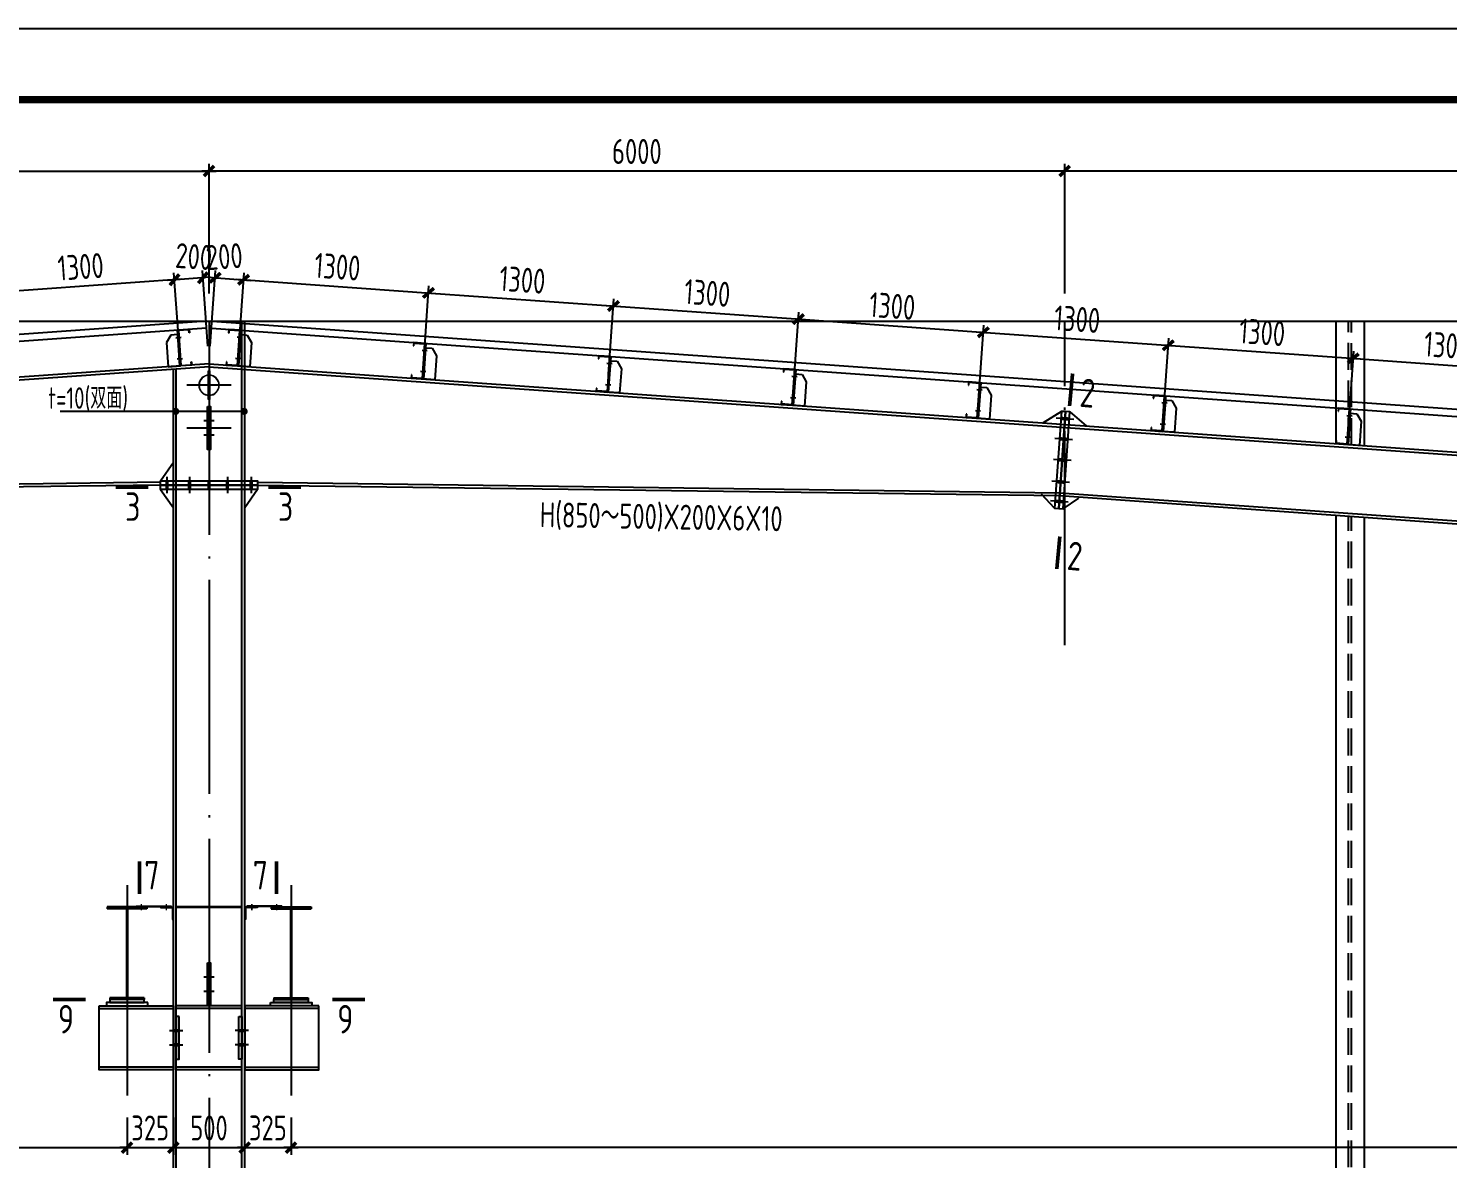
# Model space of a CAD drawing. Extents: x -2746917 to -971774, y -3334247 to -3250358.
# Drawn here: x -1161287 to -1141384, y -3290021 to -3274173 of the extents above; entities that cross this region are included whole.
import ezdxf

# ---------------------------------------------------------------- set-up
doc = ezdxf.new("R2010")
doc.units = 0
doc.header["$LTSCALE"] = 1000
doc.header["$MEASUREMENT"] = 0
doc.header["$PDMODE"] = 35
doc.linetypes.add('DASH', pattern=[0.35, 0.25, -0.1])
doc.linetypes.add('DOTE', pattern=[2.42, 2, -0.2, 0.02, -0.2])
doc.layers.get('0').update_dxf_attribs({"linetype": 'CONTINUOUS'})
doc.layers.get('Defpoints').update_dxf_attribs({"linetype": 'CONTINUOUS'})
for name, color, linetype in [('10', 7, 'CONTINUOUS'), ('AXIS', 253, 'DOTE'), ('BEAM_CON', 4, 'CONTINUOUS'), ('COLU', 7, 'CONTINUOUS'), ('DIM', 3, 'CONTINUOUS'), ('NUM', 7, 'CONTINUOUS'), ('PUB_TITLE', 4, 'CONTINUOUS'), ('REIN', 1, 'CONTINUOUS'), ('TEXT', 7, 'CONTINUOUS'), ('WALL', 5, 'CONTINUOUS'), ('檩托', 151, 'CONTINUOUS')]:
    doc.layers.add(name, color=color, linetype=linetype)
doc.layers.add('yichutu', color=7, linetype='CONTINUOUS', true_color=0xffffff, plot=False)
doc.styles.add('TSSD_Dimension', font='tssdeng.shx', dxfattribs={"width": 0.75, "bigfont": 'Hztxt.shx'})
doc.styles.add('TSSD_Rein', font='Tssdeng.shx', dxfattribs={"width": 0.75, "bigfont": 'hztxt.shx'})
doc.dimstyles.new('TSSD_50_100', dxfattribs={"dimtxt": 350, "dimasz": 100, "dimexe": 100, "dimexo": 250, "dimgap": 100, "dimtad": 1, "dimdec": 0, "dimlfac": 0.5, "dimzin": 0, "dimdsep": 46, "dimtxsty": 'TSSD_Dimension', "dimblk": 'ARCHTICK', "dimcen": 0, "dimdle": 100, "dimclrt": 7, "dimadec": 0, "dimazin": 0, "dimtfac": 1, "dimtdec": 0, "dimtix": 1, "dimtmove": 2, "dimatfit": 3, "dimfxl": 1, "dimtolj": 1, "dimtzin": 0, "dimarcsym": 0})

# ---------------------------------------------------------------- blocks, each defined once
blk = doc.blocks.new('_ArchTick')
at = {"color": 0, "const_width": 0.5}
blk.add_lwpolyline([(-0.71, -0.71), (0.71, 0.71)], dxfattribs=at)
blk = doc.blocks.new('*D987')
at = {"layer": 'Defpoints', "color": 0, "ltscale": 1.5}
for p in [(-1204904, -3289093), (-1159904, -3289193), (-1159904, -3289867)]:
    blk.add_point(p, dxfattribs=at)
at = {"layer": 'DIM', "color": 0, "lineweight": -2, "ltscale": 1.5}
for p, q in [((-1204904, -3289343), (-1204904, -3289967)), ((-1159904, -3289443), (-1159904, -3289967)), ((-1205004, -3289867), (-1159804, -3289867))]:
    blk.add_line(p, q, dxfattribs=at)
at = {"layer": 'DIM', "color": 0, "lineweight": -2, "ltscale": 1.5, "xscale": 100, "yscale": 100, "zscale": 100, "rotation": 180}
blk.add_blockref('_ArchTick', (-1204904, -3289867), dxfattribs=at)
at = {"layer": 'DIM', "color": 0, "lineweight": -2, "ltscale": 1.5, "xscale": 100, "yscale": 100, "zscale": 100}
blk.add_blockref('_ArchTick', (-1159904, -3289867), dxfattribs=at)
at = {"layer": 'DIM', "color": 7, "ltscale": 1.5, "insert": (-1182404, -3289592), "char_height": 350, "attachment_point": 5, "style": 'TSSD_Dimension'}
blk.add_mtext('\\A1;22500', dxfattribs=at)
blk = doc.blocks.new('*D988')
at = {"layer": 'Defpoints', "color": 0, "ltscale": 1.5}
for p in [(-1159904, -3289193), (-1159254, -3289193), (-1159254, -3289867)]:
    blk.add_point(p, dxfattribs=at)
at = {"layer": 'DIM', "color": 0, "lineweight": -2, "ltscale": 1.5}
for p, q in [((-1159904, -3289443), (-1159904, -3289967)), ((-1159254, -3289443), (-1159254, -3289967)), ((-1159904, -3289867), (-1160004, -3289867)), ((-1159904, -3289867), (-1159254, -3289867)), ((-1159254, -3289867), (-1159154, -3289867))]:
    blk.add_line(p, q, dxfattribs=at)
at = {"layer": 'DIM', "color": 0, "lineweight": -2, "ltscale": 1.5, "xscale": 100, "yscale": 100, "zscale": 100}
blk.add_blockref('_ArchTick', (-1159904, -3289867), dxfattribs=at)
at = {"layer": 'DIM', "color": 0, "lineweight": -2, "ltscale": 1.5, "xscale": 100, "yscale": 100, "zscale": 100, "rotation": 180}
blk.add_blockref('_ArchTick', (-1159254, -3289867), dxfattribs=at)
at = {"layer": 'DIM', "color": 7, "ltscale": 1.5, "insert": (-1159579, -3289592), "char_height": 350, "attachment_point": 5, "style": 'TSSD_Dimension'}
blk.add_mtext('\\A1;325', dxfattribs=at)
blk = doc.blocks.new('*D989')
at = {"layer": 'Defpoints', "color": 0, "ltscale": 1.5}
for p in [(-1159254, -3289193), (-1158254, -3289193), (-1158254, -3289867)]:
    blk.add_point(p, dxfattribs=at)
at = {"layer": 'DIM', "color": 0, "lineweight": -2, "ltscale": 1.5}
for p, q in [((-1159254, -3289443), (-1159254, -3289967)), ((-1158254, -3289443), (-1158254, -3289967)), ((-1159354, -3289867), (-1158154, -3289867))]:
    blk.add_line(p, q, dxfattribs=at)
at = {"layer": 'DIM', "color": 0, "lineweight": -2, "ltscale": 1.5, "xscale": 100, "yscale": 100, "zscale": 100, "rotation": 180}
blk.add_blockref('_ArchTick', (-1159254, -3289867), dxfattribs=at)
at = {"layer": 'DIM', "color": 0, "lineweight": -2, "ltscale": 1.5, "xscale": 100, "yscale": 100, "zscale": 100}
blk.add_blockref('_ArchTick', (-1158254, -3289867), dxfattribs=at)
at = {"layer": 'DIM', "color": 7, "ltscale": 1.5, "insert": (-1158754, -3289592), "char_height": 350, "attachment_point": 5, "style": 'TSSD_Dimension'}
blk.add_mtext('\\A1;500', dxfattribs=at)
blk = doc.blocks.new('*D990')
at = {"layer": 'Defpoints', "color": 0, "ltscale": 1.5}
for p in [(-1158254, -3289193), (-1157604, -3289193), (-1157604, -3289867)]:
    blk.add_point(p, dxfattribs=at)
at = {"layer": 'DIM', "color": 0, "lineweight": -2, "ltscale": 1.5}
for p, q in [((-1158254, -3289443), (-1158254, -3289967)), ((-1157604, -3289443), (-1157604, -3289967)), ((-1158254, -3289867), (-1158354, -3289867)), ((-1158254, -3289867), (-1157604, -3289867)), ((-1157604, -3289867), (-1157504, -3289867))]:
    blk.add_line(p, q, dxfattribs=at)
at = {"layer": 'DIM', "color": 0, "lineweight": -2, "ltscale": 1.5, "xscale": 100, "yscale": 100, "zscale": 100}
blk.add_blockref('_ArchTick', (-1158254, -3289867), dxfattribs=at)
at = {"layer": 'DIM', "color": 0, "lineweight": -2, "ltscale": 1.5, "xscale": 100, "yscale": 100, "zscale": 100, "rotation": 180}
blk.add_blockref('_ArchTick', (-1157604, -3289867), dxfattribs=at)
at = {"layer": 'DIM', "color": 7, "ltscale": 1.5, "insert": (-1157929, -3289592), "char_height": 350, "attachment_point": 5, "style": 'TSSD_Dimension'}
blk.add_mtext('\\A1;325', dxfattribs=at)
blk = doc.blocks.new('*D1001')
at = {"layer": 'Defpoints', "color": 0, "ltscale": 1.5}
for p in [(-1158754, -3276174), (-1170754, -3278139), (-1158754, -3278139)]:
    blk.add_point(p, dxfattribs=at)
at = {"layer": 'DIM', "color": 0, "lineweight": -2, "ltscale": 1.5}
for p, q in [((-1170754, -3277889), (-1170754, -3276074)), ((-1158754, -3277889), (-1158754, -3276074)), ((-1170854, -3276174), (-1158654, -3276174))]:
    blk.add_line(p, q, dxfattribs=at)
at = {"layer": 'DIM', "color": 0, "lineweight": -2, "ltscale": 1.5, "xscale": 100, "yscale": 100, "zscale": 100, "rotation": 180}
blk.add_blockref('_ArchTick', (-1170754, -3276174), dxfattribs=at)
at = {"layer": 'DIM', "color": 0, "lineweight": -2, "ltscale": 1.5, "xscale": 100, "yscale": 100, "zscale": 100}
blk.add_blockref('_ArchTick', (-1158754, -3276174), dxfattribs=at)
at = {"layer": 'DIM', "color": 7, "ltscale": 1.5, "insert": (-1164754, -3275899), "char_height": 350, "attachment_point": 5, "style": 'TSSD_Dimension'}
blk.add_mtext('\\A1;6000', dxfattribs=at)
blk = doc.blocks.new('A$C491C4D06')
at = {"layer": '檩托'}
for p, q in [((-109.1, 237.8), (-137.6, 184.3)), ((-63.4, 242.4), (-109.1, 237.8)), ((-74.9, 220.9), (-37.7, 224.6)), ((-59.7, 273.2), (-66.4, 272.5)), ((-66.4, 272.5), (-63.4, 242.4)), ((-63.4, 242.4), (-41.5, 23.8)), ((-59.7, 273.2), (18.5, 281)), ((-34.8, 24.4), (-59.7, 273.2)), ((-34.8, 24.4), (-59.7, 273.2)), ((16, 278), (-56.7, 270.7)), ((-56.7, 270.7), (-32.3, 27.5)), ((17.9, 258.4), (16, 278)), ((20.7, 258.7), (17.9, 258.4)), ((18.5, 281), (20.7, 258.7)), ((-137.6, 184.3), (-120.7, 15.8)), ((-120.7, 15.8), (-34.8, 24.4)), ((-60, 72.7), (-22.9, 76.4)), ((43.4, 32.3), (-34.8, 24.4)), ((-32.3, 27.5), (40.4, 34.8)), ((38.4, 54.4), (41.2, 54.6)), ((40.4, 34.8), (38.4, 54.4)), ((41.2, 54.6), (43.4, 32.3))]:
    blk.add_line(p, q, dxfattribs=at)
at = {"layer": '檩托', "const_width": 10, "elevation": 396.5}
blk.add_lwpolyline([(-61.4, 222.2), (-51.9, 223.2)], dxfattribs=at)
at = {"layer": '檩托', "const_width": 10}
blk.add_lwpolyline([(-46.5, 74.1), (-37, 75)], dxfattribs=at)
blk = doc.blocks.new('*D1002')
at = {"layer": 'Defpoints', "color": 0, "ltscale": 1.5}
for p in [(-1159238, -3277698), (-1159153, -3278905), (-1158754, -3278877)]:
    blk.add_point(p, dxfattribs=at)
at = {"layer": 'DIM', "color": 0, "lineweight": -2, "ltscale": 1.5}
for p, q in [((-1158739, -3277663), (-1159338, -3277706)), ((-1159170, -3278656), (-1159245, -3277599)), ((-1158771, -3278627), (-1158846, -3277570))]:
    blk.add_line(p, q, dxfattribs=at)
at = {"layer": 'DIM', "color": 0, "lineweight": -2, "ltscale": 1.5, "xscale": 100, "yscale": 100, "zscale": 100}
for p, rotation in [((-1159238, -3277698), 184.0531970988301), ((-1158839, -3277670), 4.05319709883015)]:
    blk.add_blockref('_ArchTick', p, dxfattribs=dict(at, rotation=rotation))
at = {"layer": 'DIM', "color": 7, "ltscale": 1.5, "insert": (-1158540, -3277373), "char_height": 350, "attachment_point": 5, "rotation": 4.0532, "style": 'TSSD_Dimension'}
blk.add_mtext('\\A1;200', dxfattribs=at)
blk = doc.blocks.new('*D1003')
at = {"layer": 'Defpoints', "color": 0, "ltscale": 1.5}
for p in [(-1161832, -3277882), (-1159153, -3278905), (-1161746, -3279089)]:
    blk.add_point(p, dxfattribs=at)
at = {"layer": 'DIM', "color": 0, "lineweight": -2, "ltscale": 1.5}
for p, q in [((-1159138, -3277691), (-1161931, -3277889)), ((-1159170, -3278656), (-1159245, -3277599)), ((-1161764, -3278839), (-1161839, -3277782))]:
    blk.add_line(p, q, dxfattribs=at)
at = {"layer": 'DIM', "color": 0, "lineweight": -2, "ltscale": 1.5, "xscale": 100, "yscale": 100, "zscale": 100}
for p, rotation in [((-1159238, -3277698), 4.053197098437584), ((-1161832, -3277882), 184.0531970984376)]:
    blk.add_blockref('_ArchTick', p, dxfattribs=dict(at, rotation=rotation))
at = {"layer": 'DIM', "color": 7, "ltscale": 1.5, "insert": (-1160554, -3277516), "char_height": 350, "attachment_point": 5, "rotation": 4.0532, "style": 'TSSD_Dimension'}
blk.add_mtext('\\A1;1300', dxfattribs=at)
blk = doc.blocks.new('*D1025')
at = {"layer": 'Defpoints', "color": 0, "ltscale": 1.5}
for p in [(-1157604, -3289193), (-1112604, -3289093), (-1157604, -3289867)]:
    blk.add_point(p, dxfattribs=at)
at = {"layer": 'DIM', "color": 0, "lineweight": -2, "ltscale": 1.5}
for p, q in [((-1157604, -3289443), (-1157604, -3289967)), ((-1112604, -3289343), (-1112604, -3289967)), ((-1112504, -3289867), (-1157704, -3289867))]:
    blk.add_line(p, q, dxfattribs=at)
at = {"layer": 'DIM', "color": 0, "lineweight": -2, "ltscale": 1.5, "xscale": 100, "yscale": 100, "zscale": 100, "rotation": 180}
blk.add_blockref('_ArchTick', (-1157604, -3289867), dxfattribs=at)
at = {"layer": 'DIM', "color": 0, "lineweight": -2, "ltscale": 1.5, "xscale": 100, "yscale": 100, "zscale": 100}
blk.add_blockref('_ArchTick', (-1112604, -3289867), dxfattribs=at)
at = {"layer": 'DIM', "color": 7, "ltscale": 1.5, "insert": (-1135104, -3289592), "char_height": 350, "attachment_point": 5, "style": 'TSSD_Dimension'}
blk.add_mtext('\\A1;22500', dxfattribs=at)
blk = doc.blocks.new('*D1035')
at = {"layer": 'Defpoints', "color": 0, "ltscale": 1.5}
for p in [(-1146754, -3276174), (-1146754, -3278139), (-1122754, -3278139)]:
    blk.add_point(p, dxfattribs=at)
at = {"layer": 'DIM', "color": 0, "lineweight": -2, "ltscale": 1.5}
for p, q in [((-1146754, -3277889), (-1146754, -3276074)), ((-1122754, -3277889), (-1122754, -3276074)), ((-1122654, -3276174), (-1146854, -3276174))]:
    blk.add_line(p, q, dxfattribs=at)
at = {"layer": 'DIM', "color": 0, "lineweight": -2, "ltscale": 1.5, "xscale": 100, "yscale": 100, "zscale": 100, "rotation": 180}
blk.add_blockref('_ArchTick', (-1146754, -3276174), dxfattribs=at)
at = {"layer": 'DIM', "color": 0, "lineweight": -2, "ltscale": 1.5, "xscale": 100, "yscale": 100, "zscale": 100}
blk.add_blockref('_ArchTick', (-1122754, -3276174), dxfattribs=at)
at = {"layer": 'DIM', "color": 7, "ltscale": 1.5, "insert": (-1134754, -3275899), "char_height": 350, "attachment_point": 5, "style": 'TSSD_Dimension'}
blk.add_mtext('\\A1;12000', dxfattribs=at)
blk = doc.blocks.new('*D1036')
at = {"layer": 'Defpoints', "color": 0, "ltscale": 1.5}
for p in [(-1158754, -3276174), (-1158754, -3278139), (-1146754, -3278139)]:
    blk.add_point(p, dxfattribs=at)
at = {"layer": 'DIM', "color": 0, "lineweight": -2, "ltscale": 1.5}
for p, q in [((-1158754, -3277889), (-1158754, -3276074)), ((-1146754, -3277889), (-1146754, -3276074)), ((-1146654, -3276174), (-1158854, -3276174))]:
    blk.add_line(p, q, dxfattribs=at)
at = {"layer": 'DIM', "color": 0, "lineweight": -2, "ltscale": 1.5, "xscale": 100, "yscale": 100, "zscale": 100, "rotation": 180}
blk.add_blockref('_ArchTick', (-1158754, -3276174), dxfattribs=at)
at = {"layer": 'DIM', "color": 0, "lineweight": -2, "ltscale": 1.5, "xscale": 100, "yscale": 100, "zscale": 100}
blk.add_blockref('_ArchTick', (-1146754, -3276174), dxfattribs=at)
at = {"layer": 'DIM', "color": 7, "ltscale": 1.5, "insert": (-1152754, -3275899), "char_height": 350, "attachment_point": 5, "style": 'TSSD_Dimension'}
blk.add_mtext('\\A1;6000', dxfattribs=at)
blk = doc.blocks.new('*D1037')
at = {"layer": 'Defpoints', "color": 0, "ltscale": 1.5}
for p in [(-1158269, -3277698), (-1158754, -3278877), (-1158355, -3278905)]:
    blk.add_point(p, dxfattribs=at)
at = {"layer": 'DIM', "color": 0, "lineweight": -2, "ltscale": 1.5}
for p, q in [((-1158768, -3277663), (-1158169, -3277706)), ((-1158736, -3278627), (-1158661, -3277570)), ((-1158337, -3278656), (-1158262, -3277599))]:
    blk.add_line(p, q, dxfattribs=at)
at = {"layer": 'DIM', "color": 0, "lineweight": -2, "ltscale": 1.5, "xscale": 100, "yscale": 100, "zscale": 100}
for p, rotation in [((-1158668, -3277670), 175.9468029011699), ((-1158269, -3277698), 355.9468029011699)]:
    blk.add_blockref('_ArchTick', p, dxfattribs=dict(at, rotation=rotation))
at = {"layer": 'DIM', "color": 7, "ltscale": 1.5, "insert": (-1158967, -3277373), "char_height": 350, "attachment_point": 5, "rotation": 355.9468, "style": 'TSSD_Dimension'}
blk.add_mtext('\\A1;200', dxfattribs=at)
blk = doc.blocks.new('*D1038')
at = {"layer": 'Defpoints', "color": 0, "ltscale": 1.5}
for p in [(-1155676, -3277882), (-1158355, -3278905), (-1155761, -3279089)]:
    blk.add_point(p, dxfattribs=at)
at = {"layer": 'DIM', "color": 0, "lineweight": -2, "ltscale": 1.5}
for p, q in [((-1158369, -3277691), (-1155576, -3277889)), ((-1158337, -3278656), (-1158262, -3277599)), ((-1155743, -3278839), (-1155669, -3277782))]:
    blk.add_line(p, q, dxfattribs=at)
at = {"layer": 'DIM', "color": 0, "lineweight": -2, "ltscale": 1.5, "xscale": 100, "yscale": 100, "zscale": 100}
for p, rotation in [((-1158269, -3277698), 175.9468029015624), ((-1155676, -3277882), 355.9468029015624)]:
    blk.add_blockref('_ArchTick', p, dxfattribs=dict(at, rotation=rotation))
at = {"layer": 'DIM', "color": 7, "ltscale": 1.5, "insert": (-1156953, -3277516), "char_height": 350, "attachment_point": 5, "rotation": 355.9468, "style": 'TSSD_Dimension'}
blk.add_mtext('\\A1;1300', dxfattribs=at)
blk = doc.blocks.new('*D1039')
at = {"layer": 'Defpoints', "color": 0, "ltscale": 1.5}
for p in [(-1153082, -3278066), (-1155761, -3279089), (-1153168, -3279273)]:
    blk.add_point(p, dxfattribs=at)
at = {"layer": 'DIM', "color": 0, "lineweight": -2, "ltscale": 1.5}
for p, q in [((-1155775, -3277875), (-1152982, -3278073)), ((-1155743, -3278839), (-1155669, -3277782)), ((-1153150, -3279023), (-1153075, -3277966))]:
    blk.add_line(p, q, dxfattribs=at)
at = {"layer": 'DIM', "color": 0, "lineweight": -2, "ltscale": 1.5, "xscale": 100, "yscale": 100, "zscale": 100}
for p, rotation in [((-1155676, -3277882), 175.9468029015624), ((-1153082, -3278066), 355.9468029015624)]:
    blk.add_blockref('_ArchTick', p, dxfattribs=dict(at, rotation=rotation))
at = {"layer": 'DIM', "color": 7, "ltscale": 1.5, "insert": (-1154359, -3277700), "char_height": 350, "attachment_point": 5, "rotation": 355.9468, "style": 'TSSD_Dimension'}
blk.add_mtext('\\A1;1300', dxfattribs=at)
blk = doc.blocks.new('*D1040')
at = {"layer": 'Defpoints', "color": 0, "ltscale": 1.5}
for p in [(-1150489, -3278250), (-1153168, -3279273), (-1150574, -3279456)]:
    blk.add_point(p, dxfattribs=at)
at = {"layer": 'DIM', "color": 0, "lineweight": -2, "ltscale": 1.5}
for p, q in [((-1153182, -3278059), (-1150389, -3278257)), ((-1153150, -3279023), (-1153075, -3277966)), ((-1150556, -3279207), (-1150482, -3278150))]:
    blk.add_line(p, q, dxfattribs=at)
at = {"layer": 'DIM', "color": 0, "lineweight": -2, "ltscale": 1.5, "xscale": 100, "yscale": 100, "zscale": 100}
for p, rotation in [((-1153082, -3278066), 175.9468029015624), ((-1150489, -3278250), 355.9468029015624)]:
    blk.add_blockref('_ArchTick', p, dxfattribs=dict(at, rotation=rotation))
at = {"layer": 'DIM', "color": 7, "ltscale": 1.5, "insert": (-1151766, -3277884), "char_height": 350, "attachment_point": 5, "rotation": 355.9468, "style": 'TSSD_Dimension'}
blk.add_mtext('\\A1;1300', dxfattribs=at)
blk = doc.blocks.new('*D1041')
at = {"layer": 'Defpoints', "color": 0, "ltscale": 1.5}
for p in [(-1147895, -3278434), (-1150574, -3279456), (-1147981, -3279640)]:
    blk.add_point(p, dxfattribs=at)
at = {"layer": 'DIM', "color": 0, "lineweight": -2, "ltscale": 1.5}
for p, q in [((-1150588, -3278243), (-1147795, -3278441)), ((-1150556, -3279207), (-1150482, -3278150)), ((-1147963, -3279391), (-1147888, -3278334))]:
    blk.add_line(p, q, dxfattribs=at)
at = {"layer": 'DIM', "color": 0, "lineweight": -2, "ltscale": 1.5, "xscale": 100, "yscale": 100, "zscale": 100}
for p, rotation in [((-1150489, -3278250), 175.9468029015624), ((-1147895, -3278434), 355.9468029015624)]:
    blk.add_blockref('_ArchTick', p, dxfattribs=dict(at, rotation=rotation))
at = {"layer": 'DIM', "color": 7, "ltscale": 1.5, "insert": (-1149172, -3278067), "char_height": 350, "attachment_point": 5, "rotation": 355.9468, "style": 'TSSD_Dimension'}
blk.add_mtext('\\A1;1300', dxfattribs=at)
blk = doc.blocks.new('*D1042')
at = {"layer": 'Defpoints', "color": 0, "ltscale": 1.5}
for p in [(-1145302, -3278617), (-1147981, -3279640), (-1145387, -3279824)]:
    blk.add_point(p, dxfattribs=at)
at = {"layer": 'DIM', "color": 0, "lineweight": -2, "ltscale": 1.5}
for p, q in [((-1147963, -3279391), (-1147888, -3278334)), ((-1147995, -3278426), (-1145202, -3278624)), ((-1145369, -3279575), (-1145295, -3278518))]:
    blk.add_line(p, q, dxfattribs=at)
at = {"layer": 'DIM', "color": 0, "lineweight": -2, "ltscale": 1.5, "xscale": 100, "yscale": 100, "zscale": 100}
for p, rotation in [((-1147895, -3278434), 175.9468029015624), ((-1145302, -3278617), 355.9468029015624)]:
    blk.add_blockref('_ArchTick', p, dxfattribs=dict(at, rotation=rotation))
at = {"layer": 'DIM', "color": 7, "ltscale": 1.5, "insert": (-1146579, -3278251), "char_height": 350, "attachment_point": 5, "rotation": 355.9468, "style": 'TSSD_Dimension'}
blk.add_mtext('\\A1;1300', dxfattribs=at)
blk = doc.blocks.new('*D1043')
at = {"layer": 'Defpoints', "color": 0, "ltscale": 1.5}
for p in [(-1142708, -3278801), (-1145387, -3279824), (-1142794, -3280008)]:
    blk.add_point(p, dxfattribs=at)
at = {"layer": 'DIM', "color": 0, "lineweight": -2, "ltscale": 1.5}
for p, q in [((-1145369, -3279575), (-1145295, -3278518)), ((-1145401, -3278610), (-1142608, -3278808)), ((-1142776, -3279758), (-1142701, -3278701))]:
    blk.add_line(p, q, dxfattribs=at)
at = {"layer": 'DIM', "color": 0, "lineweight": -2, "ltscale": 1.5, "xscale": 100, "yscale": 100, "zscale": 100}
for p, rotation in [((-1145302, -3278617), 175.9468029015624), ((-1142708, -3278801), 355.9468029015624)]:
    blk.add_blockref('_ArchTick', p, dxfattribs=dict(at, rotation=rotation))
at = {"layer": 'DIM', "color": 7, "ltscale": 1.5, "insert": (-1143985, -3278435), "char_height": 350, "attachment_point": 5, "rotation": 355.9468, "style": 'TSSD_Dimension'}
blk.add_mtext('\\A1;1300', dxfattribs=at)
blk = doc.blocks.new('*D1044')
at = {"layer": 'Defpoints', "color": 0, "ltscale": 1.5}
for p in [(-1140115, -3278985), (-1142794, -3280008), (-1140200, -3280192)]:
    blk.add_point(p, dxfattribs=at)
at = {"layer": 'DIM', "color": 0, "lineweight": -2, "ltscale": 1.5}
for p, q in [((-1142776, -3279758), (-1142701, -3278701)), ((-1142808, -3278794), (-1140015, -3278992)), ((-1140182, -3279942), (-1140108, -3278885))]:
    blk.add_line(p, q, dxfattribs=at)
at = {"layer": 'DIM', "color": 0, "lineweight": -2, "ltscale": 1.5, "xscale": 100, "yscale": 100, "zscale": 100}
for p, rotation in [((-1142708, -3278801), 175.9468029015624), ((-1140115, -3278985), 355.9468029015624)]:
    blk.add_blockref('_ArchTick', p, dxfattribs=dict(at, rotation=rotation))
at = {"layer": 'DIM', "color": 7, "ltscale": 1.5, "insert": (-1141392, -3278619), "char_height": 350, "attachment_point": 5, "rotation": 355.9468, "style": 'TSSD_Dimension'}
blk.add_mtext('\\A1;1300', dxfattribs=at)
blk = doc.blocks.new('yct-1189-420-118900-42000-100-2008.0')
at = {"layer": 'yichutu', "color": 7, "true_color": 0xffffff}
blk.add_lwpolyline([(0, 0), (0, 42000), (118900, 42000), (118900, 0)], close=True, dxfattribs=at)
blk = doc.blocks.new('A$C3E121A49')
at = {"layer": 'PUB_TITLE'}
blk.add_lwpolyline([(-114817, -12301), (-114817, 29699), (4083, 29699), (4083, -12301)], close=True, dxfattribs=at)
at = {"layer": 'PUB_TITLE', "const_width": 100}
blk.add_lwpolyline([(3083, -11301), (3083, 28699), (-114103, 28699), (-114103, -11301), (3083, -11301)], dxfattribs=at)

msp = doc.modelspace()

# ---------------------------------------------------------------- hatches: boundary and pattern name
at = {"layer": 'BEAM_CON', "lineweight": 5}
h = msp.add_hatch(dxfattribs=at)
h.set_pattern_fill('ANSI31', color=256, scale=40, style=0)
h.set_pattern_definition([(135, (-525977.3794, -3192632.2643), (3.535533906, 3.535533906), [])])
h.paths.add_polyline_path([(-1159353.6, -3286488.82), (-1159253.6, -3286488.82), (-1159253.6, -3286668.82), (-1159269.6, -3286668.82), (-1159269.6, -3286504.82), (-1159353.6, -3286504.82)])
h.paths.add_polyline_path([(-1159433.6, -3286488.82), (-1159353.6, -3286488.82), (-1159353.6, -3286504.82), (-1159433.6, -3286504.82)])
h = msp.add_hatch(dxfattribs=at)
h.set_pattern_fill('ANSI31', color=256, scale=40, style=0)
h.set_pattern_definition([(45, (-1791529.828, -3192632.2643), (-3.535533906, 3.535533906), [])])
h.paths.add_polyline_path([(-1158153.6, -3286488.82), (-1158253.6, -3286488.82), (-1158253.6, -3286668.82), (-1158237.6, -3286668.82), (-1158237.6, -3286504.82), (-1158153.6, -3286504.82)])
h.paths.add_polyline_path([(-1158073.6, -3286488.82), (-1158153.6, -3286488.82), (-1158153.6, -3286504.82), (-1158073.6, -3286504.82)])

# ---------------------------------------------------------------- linework, layer by layer
at = {"color": 4, "lineweight": 5, "ltscale": 1.5, "elevation": -3.33}
for points in [[(-1158897.6, -3279176.82, 1), (-1158609.6, -3279176.82, 1)], [(-1158891.6, -3279176.82, 1), (-1158615.6, -3279176.82, 1)]]:
    msp.add_lwpolyline(points, format="xyb", close=True, dxfattribs=at)
msp.add_lwpolyline([(-1158763.6, -3278976.82), (-1158743.6, -3278976.82), (-1158743.6, -3279376.82), (-1158763.6, -3279376.82)], close=True, dxfattribs=at)
at = {"layer": '10', "color": 6, "const_width": 51.43}
for points in [[(-1146686.29, -3279468.09), (-1146643.91, -3279012.91)], [(-1146864.96, -3281753.68), (-1146822.58, -3281298.5)], [(-1159730.48, -3286311.99), (-1159730.48, -3285854.85)], [(-1157806.73, -3286311.99), (-1157806.73, -3285854.85)], [(-1160941.76, -3287792.45), (-1160484.61, -3287792.45)], [(-1156565.45, -3287792.45), (-1157022.6, -3287792.45)]]:
    msp.add_lwpolyline(points, dxfattribs=at)
at = {"layer": '10', "color": 6, "const_width": 51.43, "elevation": -3.33}
for points in [[(-1159606.67, -3280605.16), (-1160063.81, -3280605.16)], [(-1157463.56, -3280605.16), (-1157920.7, -3280605.16)]]:
    msp.add_lwpolyline(points, dxfattribs=at)
at = {"layer": 'AXIS', "ltscale": 1.5}
for p, q in [((-1158753.6, -3278276.82, -3.33), (-1158753.6, -3303039.78)), ((-1146753.6, -3282820.37), (-1146753.6, -3278276.82)), ((-1159903.6, -3286188.82), (-1159903.6, -3289137.33)), ((-1157603.6, -3286188.82), (-1157603.6, -3289137.33))]:
    msp.add_line(p, q, dxfattribs=at)
at = {"layer": 'AXIS', "linetype": 'DOTE'}
for p, q in [((-1158443.6, -3279176.82, -3.33), (-1159063.6, -3279176.82, -3.33)), ((-1158443.6, -3279776.82, -3.33), (-1159063.6, -3279776.82, -3.33))]:
    msp.add_line(p, q, dxfattribs=at)
at = {"layer": 'BEAM_CON', "ltscale": 1.5}
for p, q in [((-1207213.6, -3278276.82, -3.33), (-1110293.6, -3278276.82, -3.33)), ((-1158753.6, -3278876.82), (-1206753.6, -3282276.82)), ((-1158750.78, -3278916.72), (-1206750.78, -3282316.72)), ((-1158756.43, -3278916.72), (-1110756.43, -3282316.72)), ((-1158753.6, -3278876.82), (-1110753.6, -3282276.82)), ((-1158680.2, -3279676.82, -3.33), (-1158827.01, -3279676.82, -3.33)), ((-1146800.74, -3279543.03), (-1147054.43, -3279705.51)), ((-1146624.22, -3279656.04), (-1146871.72, -3279638.51)), ((-1146681.04, -3279551.51), (-1146452.78, -3279748.13)), ((-1158680.2, -3279876.82, -3.33), (-1158827.01, -3279876.82, -3.33)), ((-1146644.41, -3279941.01), (-1146891.9, -3279923.48)), ((-1159433.6, -3280516.82, -3.33), (-1159253.6, -3280256.82, -3.33)), ((-1146665.18, -3280234.33), (-1146912.68, -3280216.8)), ((-1159343.6, -3280463.41, -3.33), (-1159343.6, -3280690.22, -3.33)), ((-1159027.21, -3280463.41, -3.33), (-1159027.21, -3280690.22, -3.33)), ((-1158753.6, -3280463.41, -3.04), (-1158753.6, -3280690.22, -3.04)), ((-1158496.97, -3280463.41, -3.33), (-1158496.97, -3280690.22, -3.33)), ((-1158163.6, -3280463.41, -3.33), (-1158163.6, -3280690.22, -3.33)), ((-1146686.91, -3280541.1), (-1146934.41, -3280523.57)), ((-1159434.13, -3280536.82, -3.33), (-1170683.47, -3280684.32)), ((-1159433.6, -3280576.82, -3.33), (-1170682.95, -3280724.32)), ((-1159433.6, -3280636.82, -3.33), (-1159253.6, -3280896.82, -3.33)), ((-1158073.6, -3280636.82, -3.33), (-1158253.6, -3280896.82, -3.33)), ((-1158073.6, -3280576.82, -3.33), (-1146824.26, -3280724.32)), ((-1158073.08, -3280536.82, -3.33), (-1146823.74, -3280684.32)), ((-1146896.83, -3280899.63), (-1147078.09, -3280706.34)), ((-1146824.26, -3280724.32), (-1122824.26, -3282424.32)), ((-1146821.43, -3280684.42), (-1122821.43, -3282384.42)), ((-1146706.38, -3280815.9), (-1146953.87, -3280798.37)), ((-1146777.13, -3280908.11), (-1146557.34, -3280758.09)), ((-1158293.6, -3286488.82), (-1159213.6, -3286488.82)), ((-1158293.6, -3286500.82), (-1159213.6, -3286500.82)), ((-1158680.2, -3287476.82), (-1158827.01, -3287476.82)), ((-1158680.2, -3287676.82), (-1158827.01, -3287676.82)), ((-1158293.6, -3287876.82), (-1159213.6, -3287876.82)), ((-1158293.6, -3287916.82), (-1159213.6, -3287916.82)), ((-1159307.01, -3288226.82), (-1159120.2, -3288226.82)), ((-1158200.2, -3288226.82), (-1158387.01, -3288226.82)), ((-1159307.01, -3288426.82), (-1159120.2, -3288426.82)), ((-1158200.2, -3288426.82), (-1158387.01, -3288426.82)), ((-1158293.6, -3288736.82), (-1159213.6, -3288736.82)), ((-1158293.6, -3288776.82), (-1159213.6, -3288776.82))]:
    msp.add_line(p, q, dxfattribs=at)
at = {"layer": 'BEAM_CON', "color": 8, "ltscale": 1.5}
for p, q in [((-1158796.01, -3278278.32), (-1205848.81, -3281611.22)), ((-1158711.2, -3278278.32), (-1111658.4, -3281611.22)), ((-1158788.95, -3278378.07), (-1205848.81, -3281711.48)), ((-1158718.26, -3278378.07), (-1111658.4, -3281711.48))]:
    msp.add_line(p, q, dxfattribs=at)
at = {"layer": 'BEAM_CON', "linetype": 'DASH', "ltscale": 1.5}
for p, q in [((-1142773.6, -3280008.73), (-1142773.6, -3278276.82)), ((-1142733.6, -3280011.57), (-1142733.6, -3278276.82)), ((-1142773.6, -3302216.82), (-1142773.6, -3281011.24)), ((-1142733.6, -3302216.82), (-1142733.6, -3281014.07))]:
    msp.add_line(p, q, dxfattribs=at)
at = {"layer": 'BEAM_CON', "lineweight": 5}
for p, q in [((-1159773.6, -3286476.82), (-1159773.6, -3286488.82)), ((-1159773.6, -3286476.82), (-1159283.6, -3286476.82)), ((-1159773.6, -3286488.82), (-1159253.6, -3286488.82)), ((-1159433.6, -3286488.82), (-1159433.6, -3286504.82)), ((-1159283.6, -3286476.82), (-1159283.6, -3286488.82)), ((-1157733.6, -3286488.82), (-1158253.6, -3286488.82)), ((-1158223.6, -3286476.82), (-1158223.6, -3286488.82)), ((-1157733.6, -3286476.82), (-1158223.6, -3286476.82)), ((-1158073.6, -3286488.82), (-1158073.6, -3286504.82)), ((-1157733.6, -3286476.82), (-1157733.6, -3286488.82)), ((-1159433.6, -3286504.82), (-1159269.6, -3286504.82)), ((-1159269.6, -3286504.82), (-1159269.6, -3286668.82)), ((-1159269.6, -3286668.82), (-1159253.6, -3286668.82)), ((-1158237.6, -3286668.82), (-1158253.6, -3286668.82)), ((-1158073.6, -3286504.82), (-1158237.6, -3286504.82)), ((-1158237.6, -3286504.82), (-1158237.6, -3286668.82))]:
    msp.add_line(p, q, dxfattribs=at)
at = {"layer": 'BEAM_CON', "ltscale": 1.5, "elevation": -3.33}
for points in [[(-1158773.6, -3279476.82), (-1158733.6, -3279476.82), (-1158733.6, -3280076.82), (-1158773.6, -3280076.82)], [(-1159433.6, -3280516.82), (-1158073.6, -3280516.82), (-1158073.6, -3280576.82), (-1159433.6, -3280576.82)], [(-1159433.6, -3280576.82), (-1158073.6, -3280576.82), (-1158073.6, -3280636.82), (-1159433.6, -3280636.82)]]:
    msp.add_lwpolyline(points, close=True, dxfattribs=at)
at = {"layer": 'BEAM_CON', "ltscale": 1.5}
for points in [[(-1146836.98, -3280903.87), (-1146740.89, -3279547.27), (-1146800.74, -3279543.03), (-1146896.83, -3280899.63), (-1146836.98, -3280903.87)], [(-1146777.13, -3280908.11), (-1146681.04, -3279551.51), (-1146740.89, -3279547.27), (-1146836.98, -3280903.87), (-1146777.13, -3280908.11)]]:
    msp.add_lwpolyline(points, dxfattribs=at)
for points in [[(-1158773.6, -3287276.82), (-1158733.6, -3287276.82), (-1158733.6, -3287876.82), (-1158773.6, -3287876.82)], [(-1160293.6, -3287876.82), (-1159253.6, -3287876.82), (-1159253.6, -3288776.82), (-1160293.6, -3288776.82)], [(-1157213.6, -3287876.82), (-1158253.6, -3287876.82), (-1158253.6, -3288776.82), (-1157213.6, -3288776.82)], [(-1160293.6, -3287916.82), (-1159253.6, -3287916.82), (-1159253.6, -3288736.82), (-1160293.6, -3288736.82)], [(-1159173.6, -3288026.82), (-1159213.6, -3288026.82), (-1159213.6, -3288626.82), (-1159173.6, -3288626.82)], [(-1158333.6, -3288026.82), (-1158293.6, -3288026.82), (-1158293.6, -3288626.82), (-1158333.6, -3288626.82)], [(-1157213.6, -3287916.82), (-1158253.6, -3287916.82), (-1158253.6, -3288736.82), (-1157213.6, -3288736.82)]]:
    msp.add_lwpolyline(points, close=True, dxfattribs=at)
at = {"layer": 'NUM', "ltscale": 1.5}
msp.add_line((-1158261.58, -3279543.26, -3.33), (-1160840.73, -3279543.26, -3.33), dxfattribs=at)
at = {"layer": 'NUM', "ltscale": 1.5, "const_width": 50, "elevation": -3.33}
for points in [[(-1159196.58, -3279543.26, -1), (-1159246.58, -3279543.26, -1)], [(-1158236.58, -3279543.26, -1), (-1158286.58, -3279543.26, -1)]]:
    msp.add_lwpolyline(points, format="xyb", close=True, dxfattribs=at)
at = {"layer": 'REIN', "color": 4, "const_width": 50}
for points, elevation in [([(-1158733.6, -3279676.82), (-1158773.6, -3279676.82)], -3.33), ([(-1158733.6, -3279876.82), (-1158773.6, -3279876.82)], -3.33), ([(-1159343.6, -3280516.82), (-1159343.6, -3280636.82)], -3.33), ([(-1159027.21, -3280516.82), (-1159027.21, -3280636.82)], -3.33), ([(-1158753.6, -3280516.82), (-1158753.6, -3280636.82)], -3.04), ([(-1158496.97, -3280516.82), (-1158496.97, -3280636.82)], -3.33), ([(-1158163.6, -3280516.82), (-1158163.6, -3280636.82)], -3.33)]:
    msp.add_lwpolyline(points, dxfattribs=dict(at, elevation=elevation))
for points in [[(-1146688.12, -3279651.52), (-1146807.82, -3279643.04)], [(-1146708.31, -3279936.49), (-1146828.01, -3279928.01)], [(-1146729.08, -3280229.81), (-1146848.78, -3280221.33)], [(-1146750.81, -3280536.58), (-1146870.51, -3280528.1)], [(-1146770.28, -3280811.37), (-1146889.98, -3280802.89)], [(-1158733.6, -3287476.82), (-1158773.6, -3287476.82)], [(-1158733.6, -3287676.82), (-1158773.6, -3287676.82)], [(-1159253.6, -3288226.82), (-1159173.6, -3288226.82)], [(-1158253.6, -3288226.82), (-1158333.6, -3288226.82)], [(-1159253.6, -3288426.82), (-1159173.6, -3288426.82)], [(-1158253.6, -3288426.82), (-1158333.6, -3288426.82)]]:
    msp.add_lwpolyline(points, dxfattribs=at)
at = {"layer": 'REIN', "color": 4, "linetype": 'ByBlock', "const_width": 20}
for points in [[(-1159703.6, -3286538.06), (-1159703.6, -3286450.73)], [(-1157803.6, -3286538.06), (-1157803.6, -3286450.73)]]:
    msp.add_lwpolyline(points, dxfattribs=at)
at = {"layer": 'REIN', "color": 4, "linetype": 'ByBlock', "const_width": 20, "elevation": -19.2}
for points in [[(-1159353.6, -3286538.06), (-1159353.6, -3286450.73)], [(-1158153.6, -3286538.06), (-1158153.6, -3286450.73)]]:
    msp.add_lwpolyline(points, dxfattribs=at)
at = {"layer": 'WALL', "color": 4}
for p, q in [((-1158293.6, -3302276.82), (-1158293.6, -3278276.82, -3.33)), ((-1158253.6, -3302276.82), (-1158253.6, -3278276.82, -3.33)), ((-1142953.6, -3278276.82), (-1142953.6, -3279995.98)), ((-1142553.6, -3278276.82), (-1142553.6, -3280024.32)), ((-1159253.6, -3302276.82), (-1159253.6, -3278952.33, -3.24)), ((-1159213.6, -3302276.82), (-1159213.6, -3278949.5, -3.24)), ((-1142953.6, -3280998.49), (-1142953.6, -3302216.82)), ((-1142553.6, -3281026.82), (-1142553.6, -3302216.82)), ((-1159623.6, -3286488.82), (-1160183.6, -3286488.82)), ((-1160183.6, -3286488.82), (-1160183.6, -3286520.82)), ((-1159623.6, -3286488.82), (-1159623.6, -3286520.82)), ((-1157883.6, -3286488.82), (-1157323.6, -3286488.82)), ((-1157883.6, -3286488.82), (-1157883.6, -3286520.82)), ((-1157323.6, -3286488.82), (-1157323.6, -3286520.82)), ((-1159623.6, -3286520.82), (-1160183.6, -3286520.82)), ((-1159911.6, -3286520.82), (-1159911.6, -3287764.82)), ((-1159895.6, -3286520.82), (-1159895.6, -3287764.82)), ((-1157883.6, -3286520.82), (-1157323.6, -3286520.82)), ((-1157611.6, -3286520.82), (-1157611.6, -3287764.82)), ((-1157595.6, -3286520.82), (-1157595.6, -3287764.82)), ((-1159663.6, -3287764.82), (-1160143.6, -3287764.82)), ((-1160143.6, -3287764.82), (-1160143.6, -3287788.82)), ((-1159663.6, -3287788.82), (-1160143.6, -3287788.82)), ((-1159663.6, -3287764.82), (-1159663.6, -3287788.82)), ((-1157843.6, -3287764.82), (-1157363.6, -3287764.82)), ((-1157843.6, -3287764.82), (-1157843.6, -3287788.82)), ((-1157843.6, -3287788.82), (-1157363.6, -3287788.82)), ((-1157363.6, -3287764.82), (-1157363.6, -3287788.82))]:
    msp.add_line(p, q, dxfattribs=at)
for points in [[(-1159613.6, -3287832.82), (-1160193.6, -3287832.82), (-1160193.6, -3287876.82), (-1159613.6, -3287876.82)], [(-1159663.6, -3287788.82), (-1160143.6, -3287788.82), (-1160143.6, -3287832.82), (-1159663.6, -3287832.82)], [(-1157893.6, -3287832.82), (-1157313.6, -3287832.82), (-1157313.6, -3287876.82), (-1157893.6, -3287876.82)], [(-1157843.6, -3287788.82), (-1157363.6, -3287788.82), (-1157363.6, -3287832.82), (-1157843.6, -3287832.82)]]:
    msp.add_lwpolyline(points, close=True, dxfattribs=at)

# ---------------------------------------------------------------- block references
at = {"ltscale": 1.5}
msp.add_blockref('A$C3E121A49', (-1100160.58, -3303872.21), dxfattribs=at)
at = {"layer": 'COLU', "yscale": 2, "zscale": 2}
for p, xscale, rotation in [((-1159084.48, -3278955.97), 2.000000000011448, 358.3274362581344), ((-1158422.73, -3278955.97), -2.000000000127814, 1.672563741768309), ((-1155829.23, -3279139.68), -2.000000000127814, 1.672563741768309), ((-1153235.73, -3279323.38), -2.000000000127814, 1.672563741768309), ((-1150642.22, -3279507.09), -2.000000000127814, 1.672563741768309), ((-1148048.72, -3279690.8), -2.000000000127814, 1.672563741768309), ((-1145455.22, -3279874.5), -2.000000000127814, 1.672563741768309), ((-1142861.72, -3280058.21), -2.000000000127814, 1.672563741768309)]:
    msp.add_blockref('A$C491C4D06', p, dxfattribs=dict(at, xscale=xscale, rotation=rotation))
at = {"layer": 'yichutu'}
msp.add_blockref('yct-1189-420-118900-42000-100-2008.0', (-1214977.31, -3316173.05), dxfattribs=at)

# ---------------------------------------------------------------- texts
at = {"layer": '10', "color": 6, "style": 'TSSD_Rein', "width": 0.8}
for p in [(-1146555.13, -3279476.65), (-1146733.8, -3281762.24)]:
    msp.add_text('2', height=400, rotation=354.749174, dxfattribs=at).set_placement(p)
for s, p in [('3', (-1159930.33, -3281079.56, -3.33)), ('3', (-1157787.22, -3281079.56, -3.33)), ('7', (-1159661.98, -3286247.64)), ('7', (-1158140.7, -3286247.64)), ('9', (-1160872.02, -3288266.86)), ('9', (-1156954.78, -3288266.86))]:
    msp.add_text(s, height=400, dxfattribs=at).set_placement(p)
at = {"layer": 'TEXT', "lineweight": 5, "ltscale": 1.5, "style": 'TSSD_Rein', "width": 0.75}
msp.add_text('t=10(双面)', height=300, dxfattribs=at).set_placement((-1161008.46, -3279506.38, -3.33))
at = {"layer": 'TEXT', "ltscale": 1.5, "style": 'TSSD_Rein', "width": 0.75}
msp.add_text('H(850～500)X200X6X10', height=350, rotation=359, dxfattribs=at).set_placement((-1154117.4, -3281165.88))

# ---------------------------------------------------------------- dimensions: what is measured, and where the dimension line sits
at = {"layer": 'DIM', "ltscale": 1.5}
for base, p1, p2, picture, middle in [((-1158753.6, -3276173.97), (-1170753.6, -3278138.58), (-1158753.6, -3278138.58), '*D1001', (-1164753.6, -3275898.97)), ((-1159903.6, -3289866.55), (-1204903.6, -3289092.75), (-1159903.6, -3289192.75), '*D987', (-1182403.6, -3289591.55)), ((-1159253.6, -3289866.55), (-1159903.6, -3289192.75), (-1159253.6, -3289192.75), '*D988', (-1159578.6, -3289591.55)), ((-1158253.6, -3289866.55), (-1159253.6, -3289192.75), (-1158253.6, -3289192.75), '*D989', (-1158753.6, -3289591.55)), ((-1157603.6, -3289866.55), (-1158253.6, -3289192.75), (-1157603.6, -3289192.75), '*D990', (-1157928.6, -3289591.55))]:
    dim = msp.add_linear_dim(base=base, p1=p1, p2=p2, dimstyle='TSSD_50_100', dxfattribs=at)
    dim.commit()
    dim.dimension.update_dxf_attribs({"geometry": picture, "text_midpoint": middle})
for base, p1, p2, angle, picture, middle in [((-1158753.6, -3276173.97), (-1146753.6, -3278138.58), (-1158753.6, -3278138.58), 180, '*D1036', (-1152753.6, -3275898.97)), ((-1146753.6, -3276173.97), (-1122753.6, -3278138.58), (-1146753.6, -3278138.58), 180, '*D1035', (-1134753.6, -3275898.97)), ((-1161831.6, -3277882.23), (-1159152.6, -3278905.09), (-1161746.1, -3279088.87), 4.053197, '*D1003', (-1160554.29, -3277516.03)), ((-1155675.61, -3277882.23), (-1158354.6, -3278905.09), (-1155761.11, -3279088.87), 175.946803, '*D1038', (-1156952.92, -3277516.03)), ((-1153082.11, -3278066.01), (-1155761.11, -3279088.87), (-1153167.61, -3279272.64), 175.946803, '*D1039', (-1154359.42, -3277699.81)), ((-1150488.61, -3278249.78), (-1153167.61, -3279272.64), (-1150574.11, -3279456.42), 175.946803, '*D1040', (-1151765.92, -3277883.58)), ((-1147895.11, -3278433.56), (-1150574.11, -3279456.42), (-1147980.62, -3279640.19), 175.946803, '*D1041', (-1149172.42, -3278067.36)), ((-1145301.62, -3278617.33), (-1147980.62, -3279640.19), (-1145387.12, -3279823.96), 175.946803, '*D1042', (-1146578.93, -3278251.13)), ((-1142708.12, -3278801.11), (-1145387.12, -3279823.96), (-1142793.62, -3280007.74), 175.946803, '*D1043', (-1143985.43, -3278434.91)), ((-1140114.62, -3278984.88), (-1142793.62, -3280007.74), (-1140200.13, -3280191.51), 175.946803, '*D1044', (-1141391.93, -3278618.68)), ((-1157603.6, -3289866.55), (-1112603.6, -3289092.75), (-1157603.6, -3289192.75), 180, '*D1025', (-1135103.6, -3289591.55))]:
    dim = msp.add_linear_dim(base=base, p1=p1, p2=p2, angle=angle, dimstyle='TSSD_50_100', dxfattribs=at)
    dim.commit()
    dim.dimension.update_dxf_attribs({"geometry": picture, "text_midpoint": middle})
for base, p2, angle, picture, middle in [((-1158269.1, -3277698.46), (-1158354.6, -3278905.09), 355.946803, '*D1037', (-1158967.13, -3277373.3)), ((-1159238.11, -3277698.46), (-1159152.6, -3278905.09), 184.053197, '*D1002', (-1158540.08, -3277373.3))]:
    dim = msp.add_linear_dim(base=base, p1=(-1158753.6, -3278876.82), p2=p2, angle=angle, dimstyle='TSSD_50_100', dxfattribs=at)
    dim.commit()
    dim.dimension.update_dxf_attribs({"geometry": picture, "text_midpoint": middle, "dimtype": 161})

doc.saveas('drawing.dxf')
